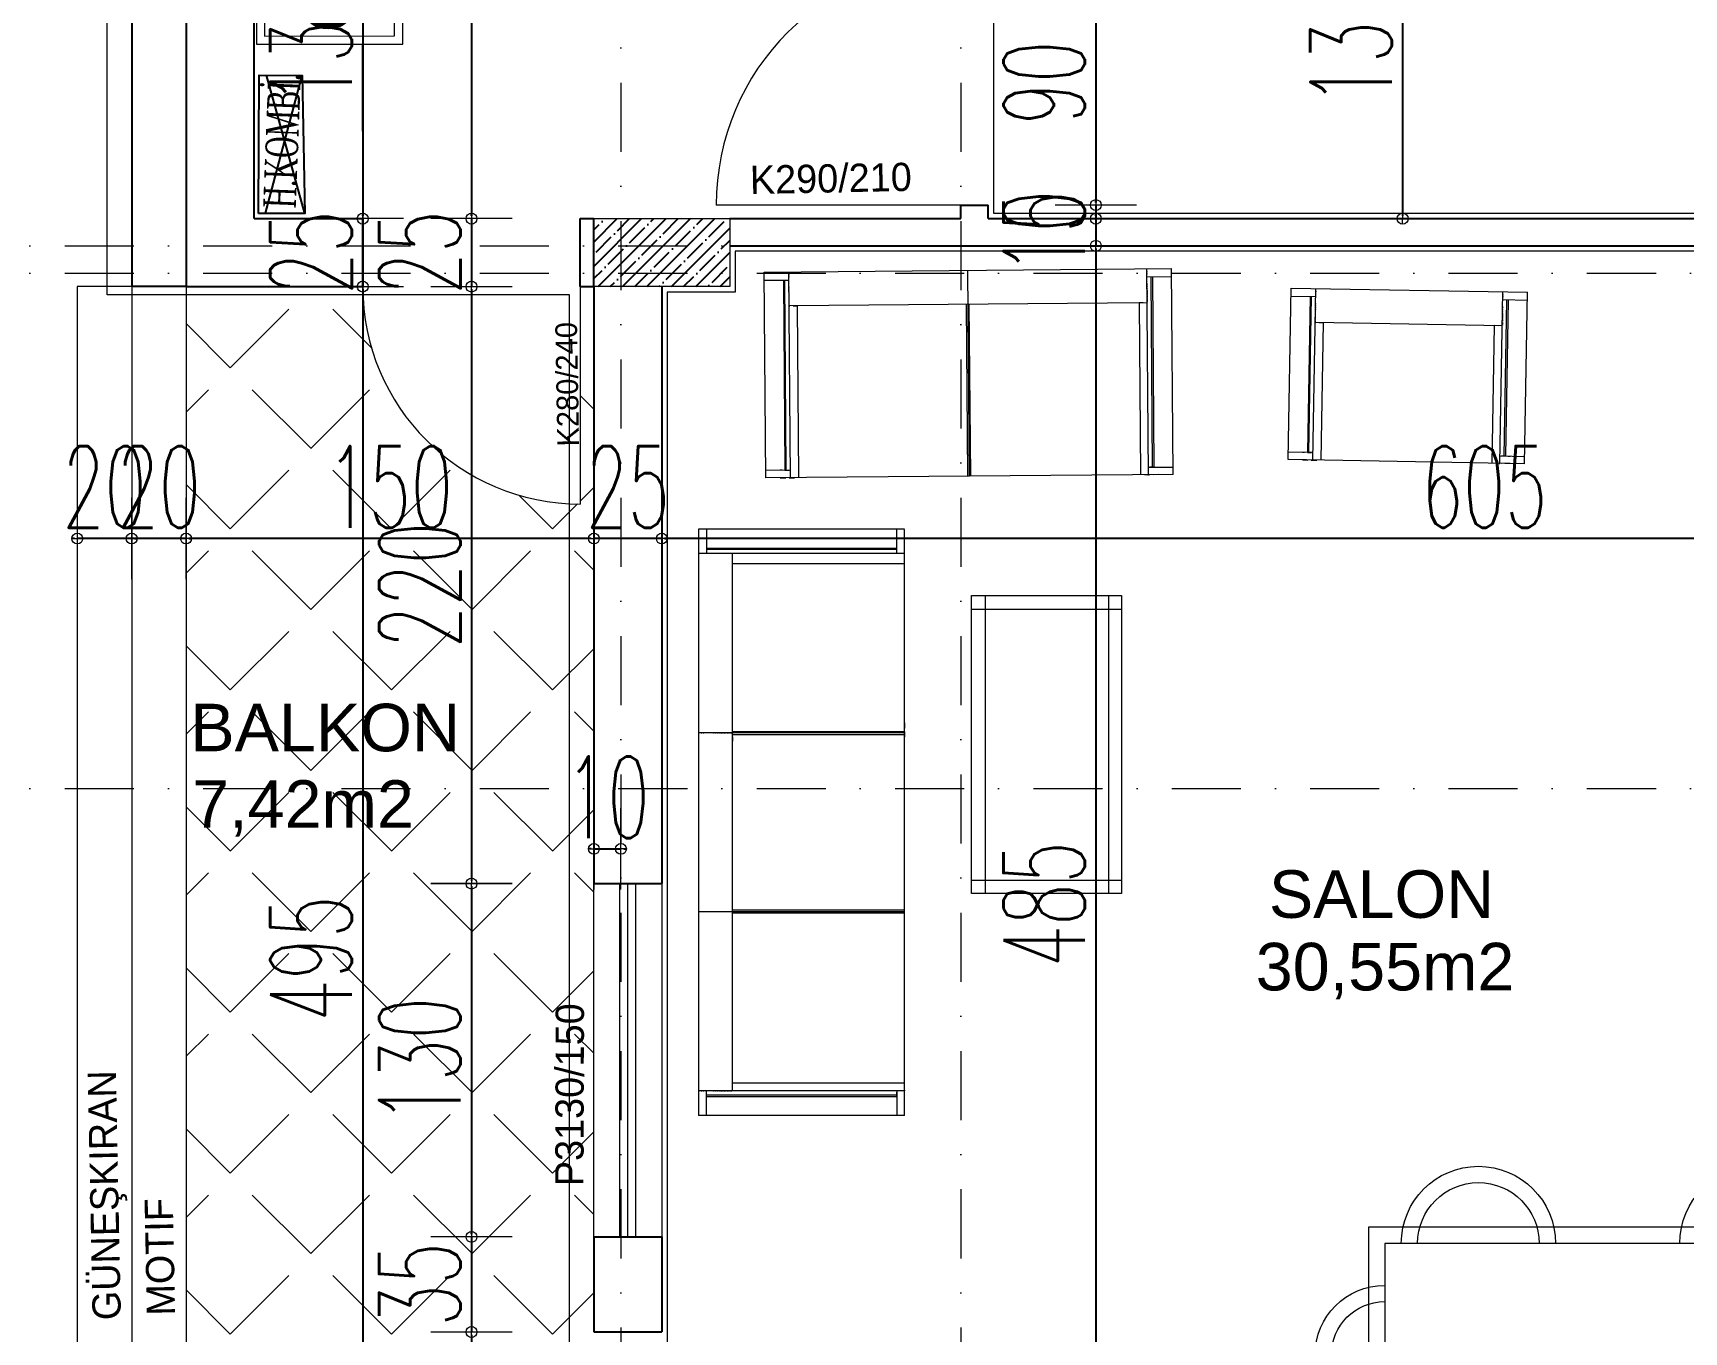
# Model space of a CAD drawing. Header units: millimetres. Extents: x -16104 to 67872, y -88009 to 12107.
# Drawn here: x 28799 to 29406, y -6460 to -5982 of the extents above; entities that cross this region are included whole.
import ezdxf

# ---------------------------------------------------------------- set-up
doc = ezdxf.new("R2010")
doc.units = ezdxf.units.MM
doc.linetypes.add('DASHDOTX2', pattern=[50.8, 25.4, -12.7, 0, -12.7])
doc.layers.get('0').update_dxf_attribs({"color": 241})
for name, color, linetype, lineweight in [('akslar', 144, 'Continuous', 20), ('bacas', 11, 'Continuous', 5), ('balkon', 6, 'Continuous', 5), ('duvar', 123, 'Continuous', 25), ('emsal&kolon', 1, 'Continuous', 5), ('kapı', 3, 'Continuous', 5), ('OLCU', 54, 'Continuous', 13), ('PASEMCON', 2, 'Continuous', 9), ('pencere', 5, 'Continuous', 5), ('POZ', 36, 'Continuous', 18), ('SıVA', 40, 'Continuous', 9), ('tefriş', 30, 'Continuous', 5), ('ÖLÇÜ', 252, 'Continuous', 20)]:
    doc.layers.add(name, color=color, linetype=linetype, lineweight=lineweight)
doc.styles.add('DIM', font='Txttw.shx', dxfattribs={"width": 0.6})
doc.styles.add('DIN', font='times.ttf', dxfattribs={"width": 0.6})
doc.styles.add('M2', font='stylu.ttf', dxfattribs={"height": 10})
doc.dimstyles.new('50', dxfattribs={"dimscale": 0, "dimtxt": 30, "dimasz": 1, "dimexe": 0, "dimexo": 2, "dimgap": 4, "dimtad": 1, "dimdec": 0, "dimzin": 0, "dimdsep": 46, "dimtxsty": 'DIM', "dimblk1": 'DOT', "dimblk2": 'DOT', "dimsah": 1, "dimcen": 1.5, "dimdle": 3, "dimse1": 1, "dimse2": 1, "dimclrd": 256, "dimclre": 9, "dimclrt": 256, "dimadec": 0, "dimazin": 0, "dimtfac": 0.24, "dimtdec": 0, "dimtix": 1, "dimtmove": 2, "dimatfit": 3, "dimldrblk": 'DOT', "dimfxl": 0, "dimtolj": 1, "dimtzin": 15, "dimarcsym": 0})

# ---------------------------------------------------------------- blocks, each defined once
blk = doc.blocks.new('sec')
at = {"layer": 'bacas'}
for p, q in [((9731.12, -593.55), (9731.12, -669.3)), ((9731.12, -593.55), (9946.75, -593.55)), ((9731.12, -593.55), (9731.12, -669.3)), ((9736.37, -593.55), (9738.37, -593.55)), ((9736.37, -593.55), (9738.37, -593.55)), ((9739.62, -593.55), (9741.62, -593.55)), ((9739.62, -593.55), (9741.62, -593.55)), ((9740.12, -593.55), (9740.12, -669.3)), ((9740.37, -593.55), (9740.12, -593.55)), ((9740.12, -593.55), (9740.12, -669.3)), ((9740.37, -593.55), (9740.12, -593.55)), ((9743.12, -656.8), (9743.12, -593.55)), ((9743.12, -656.8), (9743.12, -593.55)), ((9797, -593.55), (9946.75, -593.55)), ((9805.56, -593.55), (9805.56, -656.8)), ((9805.56, -593.55), (9805.56, -656.8)), ((9806.12, -669.3), (9806.12, -593.55)), ((9806.12, -669.3), (9806.12, -593.55)), ((9806.62, -593.55), (9806.62, -656.8)), ((9806.62, -593.55), (9806.62, -656.8)), ((9872.37, -593.55), (9870.37, -593.55)), ((9872.37, -593.55), (9870.37, -593.55)), ((9871.18, -593.55), (9871.18, -656.8)), ((9871.62, -593.55), (9871.87, -593.55)), ((9871.62, -593.55), (9871.87, -593.55)), ((9871.87, -593.55), (9871.87, -669.3)), ((9872.25, -593.55), (9872.25, -656.8)), ((9875.62, -593.55), (9873.62, -593.55)), ((9875.62, -593.55), (9873.62, -593.55)), ((9934.26, -656.8), (9934.26, -593.55)), ((9937.83, -593.56), (9937.83, -669.31)), ((9946.83, -593.56), (9946.83, -669.31)), ((9946.83, -593.56), (9946.83, -669.31)), ((9740.12, -596.3), (9731.12, -596.3)), ((9740.12, -596.3), (9731.12, -596.3)), ((9737.12, -596.3), (9736.37, -596.3)), ((9737.12, -596.3), (9736.37, -596.3)), ((9738.12, -666.3), (9738.12, -596.3)), ((9738.12, -596.3), (9739.62, -596.3)), ((9738.12, -666.3), (9738.12, -596.3)), ((9738.12, -596.3), (9739.62, -596.3)), ((9738.37, -596.3), (9738.62, -596.3)), ((9738.37, -596.3), (9738.62, -596.3)), ((9738.62, -596.3), (9738.62, -666.3)), ((9738.62, -596.3), (9738.62, -666.3)), ((9937.75, -596.3), (9946.75, -596.3)), ((9937.75, -596.3), (9946.75, -596.3)), ((9939.33, -596.31), (9939.33, -666.31)), ((9939.33, -596.31), (9939.33, -666.31)), ((9939.83, -666.31), (9939.83, -596.31)), ((9939.83, -666.31), (9939.83, -596.31)), ((9740.12, -656.8), (9871.87, -656.8)), ((9740.12, -656.8), (9740.37, -656.8)), ((9740.12, -656.8), (9937.83, -656.8)), ((9740.12, -656.8), (9740.37, -656.8)), ((9740.12, -657.3), (9740.12, -657.05)), ((9740.12, -657.3), (9740.12, -657.05)), ((9740.12, -657.8), (9740.12, -657.55)), ((9740.12, -657.8), (9740.12, -657.55)), ((9740.12, -658.3), (9740.12, -658.05)), ((9740.12, -658.3), (9740.12, -658.05)), ((9740.12, -658.8), (9740.12, -658.55)), ((9740.12, -658.8), (9740.12, -658.55)), ((9740.12, -659.3), (9740.12, -659.05)), ((9740.12, -659.3), (9740.12, -659.05)), ((9740.12, -659.8), (9740.12, -659.55)), ((9740.12, -659.8), (9740.12, -659.55)), ((9740.12, -660.3), (9740.12, -660.05)), ((9740.12, -660.3), (9740.12, -660.05)), ((9740.12, -661.05), (9740.12, -660.55)), ((9740.12, -661.05), (9740.12, -660.55)), ((9740.12, -661.55), (9740.12, -661.3)), ((9740.12, -661.55), (9740.12, -661.3)), ((9741.62, -656.8), (9743.12, -656.8)), ((9741.62, -656.8), (9743.12, -656.8)), ((9870.37, -656.8), (9868.87, -656.8)), ((9870.37, -656.8), (9868.87, -656.8)), ((9871.87, -656.8), (9871.62, -656.8)), ((9871.87, -656.8), (9871.62, -656.8)), ((9871.87, -657.3), (9871.87, -657.05)), ((9871.87, -657.3), (9871.87, -657.05)), ((9871.87, -657.8), (9871.87, -657.55)), ((9871.87, -657.8), (9871.87, -657.55)), ((9871.87, -658.3), (9871.87, -658.05)), ((9871.87, -658.3), (9871.87, -658.05)), ((9871.87, -658.8), (9871.87, -658.55)), ((9871.87, -658.8), (9871.87, -658.55)), ((9871.87, -659.3), (9871.87, -659.05)), ((9871.87, -659.3), (9871.87, -659.05)), ((9871.87, -659.8), (9871.87, -659.55)), ((9871.87, -659.8), (9871.87, -659.55)), ((9871.87, -660.3), (9871.87, -660.05)), ((9871.87, -660.3), (9871.87, -660.05)), ((9871.87, -661.05), (9871.87, -660.55)), ((9871.87, -661.05), (9871.87, -660.55)), ((9871.87, -661.55), (9871.87, -661.3)), ((9871.87, -661.55), (9871.87, -661.3)), ((9731.12, -666.3), (9740.12, -666.3)), ((9731.12, -666.3), (9740.12, -666.3)), ((9740.12, -662.3), (9740.12, -662.05)), ((9740.12, -662.3), (9740.12, -662.05)), ((9740.12, -663.05), (9740.12, -662.8)), ((9740.12, -663.05), (9740.12, -662.8)), ((9740.12, -663.8), (9740.12, -663.55)), ((9740.12, -663.8), (9740.12, -663.55)), ((9740.12, -667.55), (9740.12, -667.3)), ((9740.12, -667.55), (9740.12, -667.3)), ((9871.87, -662.3), (9871.87, -662.05)), ((9871.87, -662.3), (9871.87, -662.05)), ((9871.87, -663.05), (9871.87, -662.8)), ((9871.87, -663.05), (9871.87, -662.8)), ((9871.87, -663.8), (9871.87, -663.55)), ((9871.87, -663.8), (9871.87, -663.55)), ((9871.87, -667.55), (9871.87, -667.3)), ((9871.87, -667.55), (9871.87, -667.3)), ((9946.83, -666.31), (9937.83, -666.31)), ((9946.83, -666.31), (9937.83, -666.31)), ((9946.83, -669.31), (9731.12, -669.3)), ((9740.12, -668.3), (9740.12, -668.05)), ((9740.12, -668.3), (9740.12, -668.05)), ((9946.83, -669.31), (9797.08, -669.31)), ((9871.87, -668.3), (9871.87, -668.05)), ((9871.87, -668.3), (9871.87, -668.05))]:
    blk.add_line(p, q, dxfattribs=at)
blk = doc.blocks.new('NEWBLOCK5')
at = {"layer": 'bacas'}
for p, q in [((1.4704, -0.1965), (0.3729, -0.1965)), ((0.3729, -0.1965), (0.3729, -0.749)), ((0.4229, -0.1965), (0.4229, -0.749)), ((1.4204, -0.1965), (1.4204, -0.749)), ((1.4704, -0.749), (1.4704, -0.1965)), ((0.3729, -0.2465), (1.4704, -0.2465)), ((1.4704, -0.7015), (0.3729, -0.7015)), ((0.3729, -0.749), (1.4704, -0.749))]:
    blk.add_line(p, q, dxfattribs=at)
blk = doc.blocks.new('NEWBLOCK4')
at = {"layer": 'bacas'}
for p, q in [((-0.8505, 0.5894), (-0.8505, 2.0869)), ((-0.093, 2.0869), (-0.8505, 2.0869)), ((-0.8205, 2.0869), (-0.8205, 1.9969)), ((-0.1205, 1.9969), (-0.1205, 2.0869)), ((-0.093, 2.0869), (-0.093, 0.5894)), ((-0.8205, 2.0169), (-0.1205, 2.0169)), ((-0.1205, 2.0119), (-0.8205, 2.0119)), ((-0.1205, 2.0269), (-0.1205, 2.0344)), ((-0.1205, 2.0169), (-0.1205, 2.0019)), ((-0.1205, 2.0144), (-0.1205, 2.0119)), ((-0.093, 2.0344), (-0.093, 2.0144)), ((-0.093, 1.9969), (-0.8505, 1.9969)), ((-0.8405, 1.9969), (-0.838, 1.9969)), ((-0.833, 1.9969), (-0.8305, 1.9969)), ((-0.7955, 1.9969), (-0.793, 1.9969)), ((-0.788, 1.9969), (-0.7855, 1.9969)), ((-0.7805, 1.9969), (-0.778, 1.9969)), ((-0.773, 1.9969), (-0.7705, 1.9969)), ((-0.768, 1.9969), (-0.763, 1.9969)), ((-0.7605, 1.9969), (-0.758, 1.9969)), ((-0.7555, 1.9969), (-0.753, 1.9969)), ((-0.7505, 1.9969), (-0.748, 1.9969)), ((-0.7455, 1.9969), (-0.743, 1.9969)), ((-0.7405, 1.9969), (-0.738, 1.9969)), ((-0.7355, 1.9969), (-0.733, 1.9969)), ((-0.7305, 1.9969), (-0.728, 1.9969)), ((-0.7255, 1.9969), (-0.7255, 0.6794)), ((-0.7255, 1.9969), (-0.7255, 1.9944)), ((-0.7255, 1.9819), (-0.7255, 1.9669)), ((-0.7255, 1.9669), (-0.093, 1.9669)), ((-0.093, 2.0019), (-0.093, 1.9819)), ((-0.093, 1.9944), (-0.093, 1.9969)), ((-0.8505, 1.3369), (-0.093, 1.3369)), ((-0.093, 1.3425), (-0.7255, 1.3425)), ((-0.093, 1.3319), (-0.7255, 1.3319)), ((-0.093, 0.6794), (-0.8505, 0.6794)), ((-0.8405, 0.6794), (-0.838, 0.6794)), ((-0.833, 0.6794), (-0.8305, 0.6794)), ((-0.8205, 0.5894), (-0.8205, 0.6794)), ((-0.7955, 0.6794), (-0.793, 0.6794)), ((-0.788, 0.6794), (-0.7855, 0.6794)), ((-0.7805, 0.6794), (-0.778, 0.6794)), ((-0.773, 0.6794), (-0.7705, 0.6794)), ((-0.768, 0.6794), (-0.763, 0.6794)), ((-0.7605, 0.6794), (-0.758, 0.6794)), ((-0.7555, 0.6794), (-0.753, 0.6794)), ((-0.7505, 0.6794), (-0.748, 0.6794)), ((-0.7455, 0.6794), (-0.743, 0.6794)), ((-0.7405, 0.6794), (-0.738, 0.6794)), ((-0.7355, 0.6794), (-0.733, 0.6794)), ((-0.7305, 0.6794), (-0.728, 0.6794)), ((-0.7255, 0.6944), (-0.7255, 0.7094)), ((-0.7255, 0.7094), (-0.093, 0.7094)), ((-0.7255, 0.6794), (-0.7255, 0.6819)), ((-0.1205, 0.6794), (-0.1205, 0.5894)), ((-0.1205, 0.6594), (-0.1205, 0.6744)), ((-0.093, 0.6744), (-0.093, 0.6944)), ((-0.093, 0.6819), (-0.093, 0.6794)), ((-0.1205, 0.6644), (-0.8205, 0.6644)), ((-0.8205, 0.6594), (-0.1205, 0.6594)), ((-0.1205, 0.6619), (-0.1205, 0.6644)), ((-0.1205, 0.6494), (-0.1205, 0.6419)), ((-0.093, 0.6419), (-0.093, 0.6619)), ((-0.093, 0.5894), (-0.8505, 0.5894))]:
    blk.add_line(p, q, dxfattribs=at)
blk = doc.blocks.new('tekli.')
at = {"layer": 'bacas'}
for p, q in [((43.44, 0), (-43.44, 0)), ((-43.44, 0), (-43.44, -63.16)), ((-38.19, 0), (-36.19, 0)), ((-34.94, 0), (-32.94, 0)), ((-34.19, 0), (-34.44, 0)), ((-34.44, 0), (-34.44, -63.16)), ((-31.44, -50.66), (-31.44, 0)), ((31.44, -50.66), (31.44, 0)), ((34.94, 0), (32.94, 0)), ((34.19, 0), (34.44, 0)), ((34.44, 0), (34.44, -63.16)), ((38.19, 0), (36.19, 0)), ((43.44, 0), (43.44, -63.16)), ((-34.44, -2.75), (-43.44, -2.75)), ((-37.44, -2.75), (-38.19, -2.75)), ((-36.44, -60.16), (-36.44, -2.75)), ((-36.44, -2.75), (-34.94, -2.75)), ((-36.19, -2.75), (-35.94, -2.75)), ((-35.94, -2.75), (-35.94, -60.16)), ((34.44, -2.75), (43.44, -2.75)), ((36.44, -2.75), (34.94, -2.75)), ((35.94, -2.75), (35.94, -60.16)), ((36.19, -2.75), (35.94, -2.75)), ((36.44, -60.16), (36.44, -2.75)), ((37.44, -2.75), (38.19, -2.75)), ((34.44, -50.66), (-34.44, -50.66)), ((-34.44, -50.66), (-34.19, -50.66)), ((-34.44, -51.16), (-34.44, -50.91)), ((-34.44, -51.66), (-34.44, -51.41)), ((-34.44, -52.16), (-34.44, -51.91)), ((-34.44, -52.66), (-34.44, -52.41)), ((-34.44, -53.16), (-34.44, -52.91)), ((-34.44, -53.66), (-34.44, -53.41)), ((-34.44, -54.16), (-34.44, -53.91)), ((-34.44, -54.91), (-34.44, -54.41)), ((-32.94, -50.66), (-31.44, -50.66)), ((32.94, -50.66), (31.44, -50.66)), ((34.44, -50.66), (34.19, -50.66)), ((34.44, -51.16), (34.44, -50.91)), ((34.44, -51.66), (34.44, -51.41)), ((34.44, -52.16), (34.44, -51.91)), ((34.44, -52.66), (34.44, -52.41)), ((34.44, -53.16), (34.44, -52.91)), ((34.44, -53.66), (34.44, -53.41)), ((34.44, -54.16), (34.44, -53.91)), ((34.44, -54.91), (34.44, -54.41)), ((-43.44, -60.16), (-34.44, -60.16)), ((-34.44, -55.41), (-34.44, -55.16)), ((-34.44, -56.16), (-34.44, -55.91)), ((-34.44, -56.91), (-34.44, -56.66)), ((-34.44, -57.66), (-34.44, -57.41)), ((34.44, -55.41), (34.44, -55.16)), ((34.44, -56.16), (34.44, -55.91)), ((34.44, -56.91), (34.44, -56.66)), ((34.44, -57.66), (34.44, -57.41)), ((43.44, -60.16), (34.44, -60.16)), ((-43.44, -63.16), (43.44, -63.16)), ((-34.44, -61.41), (-34.44, -61.16)), ((-34.44, -62.16), (-34.44, -61.91)), ((34.44, -61.41), (34.44, -61.16)), ((34.44, -62.16), (34.44, -61.91))]:
    blk.add_line(p, q, dxfattribs=at)
blk = doc.blocks.new('rb')
at = {"layer": 'tefriş'}
for points in [[(1548.4, 487.07), (1595.5, 487.07), (1595.5, 394.92), (1548.4, 394.92)], [(1551.4, 484.07), (1592.5, 484.07), (1592.5, 397.92), (1551.4, 397.92)]]:
    blk.add_lwpolyline(points, close=True, dxfattribs=at)
for centre, radius, start, end in [((1571.95, 484.07), 12.83, 0, 180), ((1571.95, 484.07), 9.83, 0, 180), ((1551.4, 466.84), 14.18, 90, 270), ((1592.5, 466.49), 13.72, 270, 90), ((1551.4, 466.84), 11.18, 90, 270), ((1592.5, 466.49), 10.72, 270, 90), ((1551.4, 415.62), 14.18, 90, 270), ((1551.4, 415.62), 11.18, 90, 270), ((1592.29, 413.54), 13.72, 270, 90), ((1592.29, 413.54), 10.72, 270, 90), ((1571.95, 397.92), 13.83, 180, 0), ((1571.95, 397.92), 10.83, 180, 0)]:
    blk.add_arc(centre, radius, start, end, dxfattribs=at)
blk = doc.blocks.new('DOT')
for p, q in [((0, 15), (0, -15)), ((-2, 0), (0, 0)), ((2, 0), (0, 0))]:
    blk.add_line(p, q)
blk.add_circle((0, 0), 2)
blk = doc.blocks.new('*D7672')
at = {"layer": 'Defpoints', "color": 0, "transparency": 16777216}
for p in [(28879.93, -5919.72), (28879.93, -6049.87), (28919.93, -6049.87)]:
    blk.add_point(p, dxfattribs=at)
at = {"layer": 'OLCU', "lineweight": -2, "transparency": 16777216}
blk.add_line((28919.93, -5920.72), (28919.93, -6048.87), dxfattribs=at)
for p, rotation in [((28919.93, -5919.72), 90), ((28919.93, -6049.87), 270)]:
    blk.add_blockref('DOT', p, dxfattribs=dict(at, rotation=rotation))
at = {"layer": 'OLCU', "transparency": 16777216, "insert": (28900.93, -5984.8), "char_height": 30, "attachment_point": 5, "rotation": 90, "style": 'DIM'}
blk.add_mtext('\\A1;130', dxfattribs=at)
blk = doc.blocks.new('*D7987')
at = {"layer": 'Defpoints', "color": 0, "transparency": 16777216}
for p in [(28919.93, -6049.87), (28919.93, -6074.87), (28919.93, -6074.87)]:
    blk.add_point(p, dxfattribs=at)
at = {"layer": 'OLCU', "lineweight": -2, "transparency": 16777216}
for p, q in [((28919.93, -6048.87), (28919.93, -6047.87)), ((28919.93, -6049.87), (28919.93, -6074.87)), ((28919.93, -6075.87), (28919.93, -6076.87))]:
    blk.add_line(p, q, dxfattribs=at)
for p, rotation in [((28919.93, -6049.87), 270), ((28919.93, -6074.87), 90)]:
    blk.add_blockref('DOT', p, dxfattribs=dict(at, rotation=rotation))
at = {"layer": 'OLCU', "transparency": 16777216, "insert": (28900.93, -6062.37), "char_height": 30, "attachment_point": 5, "rotation": 90, "style": 'DIM'}
blk.add_mtext('\\A1;25', dxfattribs=at)
blk = doc.blocks.new('*D7673')
at = {"layer": 'Defpoints', "color": 0, "transparency": 16777216}
for p in [(28919.93, -6074.87), (28919.93, -6569.56), (28919.93, -6569.56)]:
    blk.add_point(p, dxfattribs=at)
at = {"layer": 'OLCU', "lineweight": -2, "transparency": 16777216}
blk.add_line((28919.93, -6075.87), (28919.93, -6568.56), dxfattribs=at)
for p, rotation in [((28919.93, -6074.87), 90), ((28919.93, -6569.56), 270)]:
    blk.add_blockref('DOT', p, dxfattribs=dict(at, rotation=rotation))
at = {"layer": 'OLCU', "transparency": 16777216, "insert": (28900.93, -6322.22), "char_height": 30, "attachment_point": 5, "rotation": 90, "style": 'DIM'}
blk.add_mtext('\\A1;495', dxfattribs=at)
blk = doc.blocks.new('*D7675')
at = {"layer": 'Defpoints', "color": 0, "transparency": 16777216}
for p in [(28929.93, -5659.56), (28934.93, -6049.87), (28959.93, -6049.87)]:
    blk.add_point(p, dxfattribs=at)
at = {"layer": 'OLCU', "lineweight": -2, "transparency": 16777216}
blk.add_line((28959.93, -5660.56), (28959.93, -6048.87), dxfattribs=at)
for p, rotation in [((28959.93, -5659.56), 90), ((28959.93, -6049.87), 270)]:
    blk.add_blockref('DOT', p, dxfattribs=dict(at, rotation=rotation))
at = {"layer": 'OLCU', "transparency": 16777216, "insert": (28940.93, -5854.72), "char_height": 30, "attachment_point": 5, "rotation": 90, "style": 'DIM'}
blk.add_mtext('\\A1;390', dxfattribs=at)
blk = doc.blocks.new('*D7676')
at = {"layer": 'Defpoints', "color": 0, "transparency": 16777216}
for p in [(28934.93, -6049.87), (28934.93, -6074.87), (28959.93, -6074.87)]:
    blk.add_point(p, dxfattribs=at)
at = {"layer": 'OLCU', "lineweight": -2, "transparency": 16777216}
for p, q in [((28959.93, -6048.87), (28959.93, -6047.87)), ((28959.93, -6049.87), (28959.93, -6074.87)), ((28959.93, -6075.87), (28959.93, -6076.87))]:
    blk.add_line(p, q, dxfattribs=at)
for p, rotation in [((28959.93, -6049.87), 270), ((28959.93, -6074.87), 90)]:
    blk.add_blockref('DOT', p, dxfattribs=dict(at, rotation=rotation))
at = {"layer": 'OLCU', "transparency": 16777216, "insert": (28940.93, -6062.37), "char_height": 30, "attachment_point": 5, "rotation": 90, "style": 'DIM'}
blk.add_mtext('\\A1;25', dxfattribs=at)
blk = doc.blocks.new('*D7989')
at = {"layer": 'Defpoints', "color": 0, "transparency": 16777216}
for p in [(28999.93, -6074.87), (28959.93, -6294.56), (29004.93, -6294.56)]:
    blk.add_point(p, dxfattribs=at)
at = {"layer": 'OLCU', "lineweight": -2, "transparency": 16777216}
blk.add_line((28959.93, -6075.87), (28959.93, -6293.56), dxfattribs=at)
for p, rotation in [((28959.93, -6074.87), 90), ((28959.93, -6294.56), 270)]:
    blk.add_blockref('DOT', p, dxfattribs=dict(at, rotation=rotation))
at = {"layer": 'OLCU', "transparency": 16777216, "insert": (28940.93, -6184.72), "char_height": 30, "attachment_point": 5, "rotation": 90, "style": 'DIM'}
blk.add_mtext('\\A1;220', dxfattribs=at)
blk = doc.blocks.new('*D7990')
at = {"layer": 'Defpoints', "color": 0, "transparency": 16777216}
for p in [(29004.93, -6294.56), (28959.93, -6424.56), (29004.93, -6424.56)]:
    blk.add_point(p, dxfattribs=at)
at = {"layer": 'OLCU', "lineweight": -2, "transparency": 16777216}
blk.add_line((28959.93, -6295.56), (28959.93, -6423.56), dxfattribs=at)
for p, rotation in [((28959.93, -6294.56), 90), ((28959.93, -6424.56), 270)]:
    blk.add_blockref('DOT', p, dxfattribs=dict(at, rotation=rotation))
at = {"layer": 'OLCU', "transparency": 16777216, "insert": (28940.93, -6359.56), "char_height": 30, "attachment_point": 5, "rotation": 90, "style": 'DIM'}
blk.add_mtext('\\A1;130', dxfattribs=at)
blk = doc.blocks.new('*D7991')
at = {"layer": 'Defpoints', "color": 0, "transparency": 16777216}
for p in [(29004.93, -6424.56), (28959.93, -6459.56), (29004.93, -6459.56)]:
    blk.add_point(p, dxfattribs=at)
at = {"layer": 'OLCU', "lineweight": -2, "transparency": 16777216}
for p, q in [((28959.93, -6423.56), (28959.93, -6422.56)), ((28959.93, -6424.56), (28959.93, -6459.56)), ((28959.93, -6460.56), (28959.93, -6461.56))]:
    blk.add_line(p, q, dxfattribs=at)
for p, rotation in [((28959.93, -6424.56), 270), ((28959.93, -6459.56), 90)]:
    blk.add_blockref('DOT', p, dxfattribs=dict(at, rotation=rotation))
at = {"layer": 'OLCU', "transparency": 16777216, "insert": (28940.93, -6442.06), "char_height": 30, "attachment_point": 5, "rotation": 90, "style": 'DIM'}
blk.add_mtext('\\A1;35', dxfattribs=at)
blk = doc.blocks.new('*D7677')
at = {"layer": 'Defpoints', "color": 0, "transparency": 16777216}
for p in [(29004.93, -6459.56), (28959.93, -6539.56), (29004.93, -6539.56)]:
    blk.add_point(p, dxfattribs=at)
at = {"layer": 'OLCU', "lineweight": -2, "transparency": 16777216}
blk.add_line((28959.93, -6460.56), (28959.93, -6538.56), dxfattribs=at)
for p, rotation in [((28959.93, -6459.56), 90), ((28959.93, -6539.56), 270)]:
    blk.add_blockref('DOT', p, dxfattribs=dict(at, rotation=rotation))
at = {"layer": 'OLCU', "transparency": 16777216, "insert": (28940.93, -6499.56), "char_height": 30, "attachment_point": 5, "rotation": 90, "style": 'DIM'}
blk.add_mtext('\\A1;80', dxfattribs=at)
blk = doc.blocks.new('*D7684')
at = {"layer": 'Defpoints', "color": 0, "transparency": 16777216}
for p in [(29149.93, -5954.87), (29149.93, -6044.87), (29189.57, -6044.87)]:
    blk.add_point(p, dxfattribs=at)
at = {"layer": 'OLCU', "lineweight": -2, "transparency": 16777216}
blk.add_line((29189.57, -5955.87), (29189.57, -6043.87), dxfattribs=at)
for p, rotation in [((29189.57, -5954.87), 90), ((29189.57, -6044.87), 270)]:
    blk.add_blockref('DOT', p, dxfattribs=dict(at, rotation=rotation))
at = {"layer": 'OLCU', "transparency": 16777216, "insert": (29170.57, -5999.87), "char_height": 30, "attachment_point": 5, "rotation": 90, "style": 'DIM'}
blk.add_mtext('\\A1;90', dxfattribs=at)
blk = doc.blocks.new('*D7685')
at = {"layer": 'Defpoints', "color": 0, "transparency": 16777216}
for p in [(29189.57, -6044.87), (29189.57, -6049.87), (29189.57, -6049.87)]:
    blk.add_point(p, dxfattribs=at)
at = {"layer": 'OLCU', "lineweight": -2, "transparency": 16777216}
for p, q in [((29189.57, -6043.87), (29189.57, -6042.87)), ((29189.57, -6044.87), (29189.57, -6049.87)), ((29189.57, -6050.87), (29189.57, -6051.87))]:
    blk.add_line(p, q, dxfattribs=at)
for p, rotation in [((29189.57, -6044.87), 270), ((29189.57, -6049.87), 90)]:
    blk.add_blockref('DOT', p, dxfattribs=dict(at, rotation=rotation))
at = {"layer": 'OLCU', "transparency": 16777216, "insert": (29170.57, -6047.37), "char_height": 30, "attachment_point": 5, "rotation": 90, "style": 'DIM'}
blk.add_mtext('\\A1;5', dxfattribs=at)
blk = doc.blocks.new('*D7686')
at = {"layer": 'Defpoints', "color": 0, "transparency": 16777216}
for p in [(29189.57, -6049.87), (29189.57, -6059.87), (29189.57, -6059.87)]:
    blk.add_point(p, dxfattribs=at)
at = {"layer": 'OLCU', "lineweight": -2, "transparency": 16777216}
for p, q in [((29189.57, -6048.87), (29189.57, -6047.87)), ((29189.57, -6049.87), (29189.57, -6059.87)), ((29189.57, -6060.87), (29189.57, -6061.87))]:
    blk.add_line(p, q, dxfattribs=at)
for p, rotation in [((29189.57, -6049.87), 270), ((29189.57, -6059.87), 90)]:
    blk.add_blockref('DOT', p, dxfattribs=dict(at, rotation=rotation))
at = {"layer": 'OLCU', "transparency": 16777216, "insert": (29170.57, -6054.87), "char_height": 30, "attachment_point": 5, "rotation": 90, "style": 'DIM'}
blk.add_mtext('\\A1;10', dxfattribs=at)
blk = doc.blocks.new('*D7687')
at = {"layer": 'Defpoints', "color": 0, "transparency": 16777216}
for p in [(29189.57, -6059.87), (29189.57, -6544.56), (29189.57, -6544.56)]:
    blk.add_point(p, dxfattribs=at)
at = {"layer": 'OLCU', "lineweight": -2, "transparency": 16777216}
blk.add_line((29189.57, -6060.87), (29189.57, -6543.56), dxfattribs=at)
for p, rotation in [((29189.57, -6059.87), 90), ((29189.57, -6544.56), 270)]:
    blk.add_blockref('DOT', p, dxfattribs=dict(at, rotation=rotation))
at = {"layer": 'OLCU', "transparency": 16777216, "insert": (29170.57, -6302.22), "char_height": 30, "attachment_point": 5, "rotation": 90, "style": 'DIM'}
blk.add_mtext('\\A1;485', dxfattribs=at)
blk = doc.blocks.new('*D7690')
at = {"layer": 'Defpoints', "color": 0, "transparency": 16777216}
for p in [(29302.43, -5919.87), (29302.43, -6049.87), (29302.43, -6049.87)]:
    blk.add_point(p, dxfattribs=at)
at = {"layer": 'OLCU', "lineweight": -2, "transparency": 16777216}
blk.add_line((29302.43, -5920.87), (29302.43, -6048.87), dxfattribs=at)
for p, rotation in [((29302.43, -5919.87), 90), ((29302.43, -6049.87), 270)]:
    blk.add_blockref('DOT', p, dxfattribs=dict(at, rotation=rotation))
at = {"layer": 'OLCU', "transparency": 16777216, "insert": (29283.43, -5984.87), "char_height": 30, "attachment_point": 5, "rotation": 90, "style": 'DIM'}
blk.add_mtext('\\A1;130', dxfattribs=at)
blk = doc.blocks.new('*D7721')
at = {"layer": 'Defpoints', "color": 0, "transparency": 16777216}
for p in [(29029.93, -6167.58), (29029.93, -6167.58), (29634.93, -6167.58)]:
    blk.add_point(p, dxfattribs=at)
at = {"layer": 'OLCU', "lineweight": -2, "transparency": 16777216}
blk.add_line((29633.93, -6167.58), (29030.93, -6167.58), dxfattribs=at)
at = {"layer": 'OLCU', "lineweight": -2, "transparency": 16777216, "rotation": 180}
blk.add_blockref('DOT', (29029.93, -6167.58), dxfattribs=at)
at = {"layer": 'OLCU', "lineweight": -2, "transparency": 16777216}
blk.add_blockref('DOT', (29634.93, -6167.58), dxfattribs=at)
at = {"layer": 'OLCU', "transparency": 16777216, "insert": (29332.43, -6148.58), "char_height": 30, "attachment_point": 5, "style": 'DIM'}
blk.add_mtext('\\A1;605', dxfattribs=at)
blk = doc.blocks.new('*D7722')
at = {"layer": 'Defpoints', "color": 0, "transparency": 16777216}
for p in [(29004.93, -6167.58), (29004.93, -6167.58), (29029.93, -6167.58)]:
    blk.add_point(p, dxfattribs=at)
at = {"layer": 'OLCU', "lineweight": -2, "transparency": 16777216}
for p, q in [((29003.93, -6167.58), (29002.93, -6167.58)), ((29029.93, -6167.58), (29004.93, -6167.58)), ((29030.93, -6167.58), (29031.93, -6167.58))]:
    blk.add_line(p, q, dxfattribs=at)
blk.add_blockref('DOT', (29004.93, -6167.58), dxfattribs=at)
at = {"layer": 'OLCU', "lineweight": -2, "transparency": 16777216, "rotation": 180}
blk.add_blockref('DOT', (29029.93, -6167.58), dxfattribs=at)
at = {"layer": 'OLCU', "transparency": 16777216, "insert": (29017.43, -6148.58), "char_height": 30, "attachment_point": 5, "style": 'DIM'}
blk.add_mtext('\\A1;25', dxfattribs=at)
blk = doc.blocks.new('*D7723')
at = {"layer": 'Defpoints', "color": 0, "transparency": 16777216}
for p in [(28854.93, -6167.58), (28854.93, -6167.58), (29004.93, -6167.58)]:
    blk.add_point(p, dxfattribs=at)
at = {"layer": 'OLCU', "lineweight": -2, "transparency": 16777216}
blk.add_line((29003.93, -6167.58), (28855.93, -6167.58), dxfattribs=at)
at = {"layer": 'OLCU', "lineweight": -2, "transparency": 16777216, "rotation": 180}
blk.add_blockref('DOT', (28854.93, -6167.58), dxfattribs=at)
at = {"layer": 'OLCU', "lineweight": -2, "transparency": 16777216}
blk.add_blockref('DOT', (29004.93, -6167.58), dxfattribs=at)
at = {"layer": 'OLCU', "transparency": 16777216, "insert": (28929.93, -6148.58), "char_height": 30, "attachment_point": 5, "style": 'DIM'}
blk.add_mtext('\\A1;150', dxfattribs=at)
blk = doc.blocks.new('*D7724')
at = {"layer": 'Defpoints', "color": 0, "transparency": 16777216}
for p in [(28834.93, -6167.58), (28834.93, -6167.58), (28854.93, -6167.58)]:
    blk.add_point(p, dxfattribs=at)
at = {"layer": 'OLCU', "lineweight": -2, "transparency": 16777216}
for p, q in [((28833.93, -6167.58), (28832.93, -6167.58)), ((28854.93, -6167.58), (28834.93, -6167.58)), ((28855.93, -6167.58), (28856.93, -6167.58))]:
    blk.add_line(p, q, dxfattribs=at)
blk.add_blockref('DOT', (28834.93, -6167.58), dxfattribs=at)
at = {"layer": 'OLCU', "lineweight": -2, "transparency": 16777216, "rotation": 180}
blk.add_blockref('DOT', (28854.93, -6167.58), dxfattribs=at)
at = {"layer": 'OLCU', "transparency": 16777216, "insert": (28844.93, -6148.58), "char_height": 30, "attachment_point": 5, "style": 'DIM'}
blk.add_mtext('\\A1;20', dxfattribs=at)
blk = doc.blocks.new('*D7725')
at = {"layer": 'Defpoints', "color": 0, "transparency": 16777216}
for p in [(28814.93, -6167.58), (28814.93, -6167.58), (28834.93, -6167.58)]:
    blk.add_point(p, dxfattribs=at)
at = {"layer": 'OLCU', "lineweight": -2, "transparency": 16777216}
for p, q in [((28813.93, -6167.58), (28812.93, -6167.58)), ((28834.93, -6167.58), (28814.93, -6167.58)), ((28835.93, -6167.58), (28836.93, -6167.58))]:
    blk.add_line(p, q, dxfattribs=at)
blk.add_blockref('DOT', (28814.93, -6167.58), dxfattribs=at)
at = {"layer": 'OLCU', "lineweight": -2, "transparency": 16777216, "rotation": 180}
blk.add_blockref('DOT', (28834.93, -6167.58), dxfattribs=at)
at = {"layer": 'OLCU', "transparency": 16777216, "insert": (28824.93, -6148.58), "char_height": 30, "attachment_point": 5, "style": 'DIM'}
blk.add_mtext('\\A1;20', dxfattribs=at)
blk = doc.blocks.new('*D7825')
at = {"layer": 'Defpoints', "color": 0, "transparency": 16777216}
for p in [(29004.93, -5269.56), (29014.91, -6281.78), (29014.91, -6316.78)]:
    blk.add_point(p, dxfattribs=at)
at = {"layer": 'OLCU', "lineweight": -2, "transparency": 16777216}
for p, q in [((29003.93, -6281.78), (29002.93, -6281.78)), ((29004.93, -6281.78), (29014.91, -6281.78)), ((29015.91, -6281.78), (29016.91, -6281.78))]:
    blk.add_line(p, q, dxfattribs=at)
blk.add_blockref('DOT', (29004.93, -6281.78), dxfattribs=at)
at = {"layer": 'OLCU', "lineweight": -2, "transparency": 16777216, "rotation": 180}
blk.add_blockref('DOT', (29014.91, -6281.78), dxfattribs=at)
at = {"layer": 'OLCU', "transparency": 16777216, "insert": (29009.92, -6262.78), "char_height": 30, "attachment_point": 5, "style": 'DIM'}
blk.add_mtext('\\A1;10', dxfattribs=at)
blk = doc.blocks.new('*D7827')
at = {"layer": 'Defpoints', "color": 0, "transparency": 16777216}
for p in [(29139.93, -5234.56), (29644.89, -5234.56), (29644.89, -6281.78)]:
    blk.add_point(p, dxfattribs=at)
at = {"layer": 'OLCU', "lineweight": -2, "transparency": 16777216}
blk.add_line((29140.93, -5234.56), (29643.89, -5234.56), dxfattribs=at)
at = {"layer": 'OLCU', "lineweight": -2, "transparency": 16777216, "rotation": 180}
blk.add_blockref('DOT', (29139.93, -5234.56), dxfattribs=at)
at = {"layer": 'OLCU', "lineweight": -2, "transparency": 16777216}
blk.add_blockref('DOT', (29644.89, -5234.56), dxfattribs=at)
at = {"layer": 'OLCU', "transparency": 16777216, "insert": (29392.41, -5215.56), "char_height": 30, "attachment_point": 5, "style": 'DIM'}
blk.add_mtext('\\A1;505', dxfattribs=at)
blk = doc.blocks.new('nb')
at = {"layer": 'tefriş'}
for points in [[(2093.6, -356.31), (2093.6, -292.09), (2039.78, -292.09), (2039.78, -356.31)], [(2090.6, -353.31), (2090.6, -295.09), (2042.78, -295.09), (2042.78, -353.31)]]:
    blk.add_lwpolyline(points, close=True, dxfattribs=at)
at = {"layer": 'tefriş', "insert": (2053.03, -347.96), "char_height": 17.5, "width": 1076.8413, "attachment_point": 9, "rotation": 270}
blk.add_mtext('{\\fArial|b0|i0|c162|p34;Ç.M.}', dxfattribs=at)
blk = doc.blocks.new('ae')
at = {"layer": 'duvar'}
for p, q in [((75774.14, -20966.63), (75824.26, -20949.94)), ((75773.51, -20952.17), (75824.86, -20963.16))]:
    blk.add_line(p, q, dxfattribs=at)
blk.add_lwpolyline([(75773.26, -20949.63), (75824.12, -20947.34), (75824.86, -20963.16), (75774.14, -20966.63)], close=True, dxfattribs=at)
at = {"layer": 'PASEMCON', "color": 7, "style": 'DIN', "width": 0.6}
blk.add_text('H.KOMBİ.', height=12.004, rotation=0.66441, dxfattribs=at).set_placement((75775.83, -20963.19))

msp = doc.modelspace()

# ---------------------------------------------------------------- hatches: boundary and pattern name
h = msp.add_hatch()
h.set_pattern_fill('ANSI35,_O', color=256)
h.set_pattern_definition([(45, (18012.7763, -17059.605), (-4.490128, 4.490128), []), (45, (18017.2665, -17059.605), (-4.490128, 4.490128), [7.9375, -1.5875, 0, -1.5875])])
h.paths.add_polyline_path([(29014.91, -6049.87), (29004.93, -6049.87), (29004.93, -6059.87), (29014.91, -6059.87)])
h.paths.add_polyline_path([(29054.93, -6049.87), (29014.91, -6049.87), (29014.91, -6059.87), (29054.93, -6059.87)])
h.paths.add_polyline_path([(29054.93, -6059.87), (29014.91, -6059.87), (29014.91, -6069.87), (29054.93, -6069.87)])
h.paths.add_polyline_path([(29014.91, -6069.87), (29004.93, -6069.87), (29004.93, -6074.87), (29014.91, -6074.87)])
h.paths.add_polyline_path([(29014.91, -6059.87), (29004.93, -6059.87), (29004.93, -6069.87), (29014.91, -6069.87)])
h.paths.add_polyline_path([(29054.93, -6069.87), (29014.91, -6069.87), (29014.91, -6074.87), (29054.93, -6074.87)])
at = {"layer": 'ÖLÇÜ'}
h = msp.add_hatch(dxfattribs=at)
h.set_pattern_fill('ANGLE,_O', color=256, scale=6, angle=45)
h.set_pattern_definition([(45, (14409.383, 0), (-29.63485, 29.63485), [30.48, -11.43]), (135, (14409.383, 0), (-29.63485, -29.63485), [30.48, -11.43])])
h.paths.add_polyline_path([(28919.93, -6074.87), (28854.93, -6074.87), (28854.93, -6099.87), (28923.93, -6099.87, -0.079624)])
h.paths.add_polyline_path([(28923.93, -6099.87), (28854.93, -6099.87), (28854.93, -6279.56), (29004.93, -6279.56), (29004.93, -6099.87), (28999.93, -6099.87), (28999.93, -6154.87, -0.323907)])
h.paths.add_polyline_path([(29004.93, -6424.56), (29004.93, -6294.56), (29004.93, -6279.56), (28854.93, -6279.56), (28854.93, -6470.24), (28965, -6470.24, -0.131404), (29004.93, -6459.56)])
h.paths.add_polyline_path([(28965, -6470.24), (28854.93, -6470.24), (28854.93, -6559.56), (29004.93, -6559.56), (29004.93, -6544.56), (29004.93, -6539.56), (28924.93, -6539.56, -0.268211)])
h.paths.add_polyline_path([(29004.93, -6559.56), (28854.93, -6559.56), (28854.93, -6569.56), (29004.93, -6569.56)])
h.paths.add_polyline_path([(29002.88, -6135.86), (29001.8, -6073.93), (28988.13, -6074.17), (28989.21, -6136.1)], flags=9)
h.paths.add_polyline_path([(28855.26, -6251.87), (28943.11, -6251.87), (28943.11, -6281.65), (28855.26, -6281.65)], flags=9)
h.paths.add_polyline_path([(28855.91, -6223.64), (28960.05, -6223.64), (28960.05, -6250.5), (28855.91, -6250.5)], flags=24)
h.paths.add_polyline_path([(29005.43, -6408.88), (29005.69, -6318.39), (28987.92, -6318.34), (28987.66, -6408.83)], flags=9)
h.paths.add_polyline_path([(28918.43, -6521.63), (28918.43, -6477.49), (28963.43, -6477.49), (28963.43, -6521.63)], flags=24)
h.paths.add_polyline_path([(28918.43, -6576.63), (28918.43, -6532.49), (28963.43, -6532.49), (28963.43, -6576.63)], flags=9)
h.paths.add_polyline_path([(28878.43, -6601.63), (28878.43, -6557.49), (28923.43, -6557.49), (28923.43, -6601.63)], flags=9)

# ---------------------------------------------------------------- linework, layer by layer
at = {"layer": 'akslar', "linetype": 'DASHDOTX2'}
for p, q in [((29014.91, -5134.56), (29014.91, -7944.06)), ((29139.93, -5134.56), (29139.93, -7944.06)), ((28504.93, -6059.87), (31554.93, -6059.87)), ((28504.93, -6069.87), (29924.43, -6069.87)), ((28504.93, -6259.56), (31554.93, -6259.56))]:
    msp.add_line(p, q, dxfattribs=at)
at = {"layer": 'balkon'}
for p, q in [((28814.93, -6074.87), (28814.93, -6609.56)), ((28834.93, -6074.87), (28814.93, -6074.87)), ((28834.93, -6074.87), (28834.93, -6589.56)), ((28854.93, -6074.87), (28854.93, -6569.56))]:
    msp.add_line(p, q, dxfattribs=at)
at = {"layer": 'duvar'}
for p, q in [((28834.93, -5919.72), (28834.93, -6074.87)), ((28854.93, -5919.72), (28854.93, -6074.87)), ((28879.93, -6049.87), (28879.93, -5919.72)), ((29139.93, -6049.87), (29139.93, -6044.87)), ((29139.93, -6044.87), (29149.93, -6044.87)), ((29149.93, -6049.87), (29149.93, -6044.87)), ((28879.93, -6049.87), (28919.93, -6049.87)), ((28919.93, -6074.87), (28919.93, -6049.87)), ((28999.93, -6049.87), (29004.93, -6049.87)), ((28999.93, -6074.87), (28999.93, -6049.87)), ((29004.93, -6074.87), (29004.93, -6049.87)), ((29054.93, -6049.87), (29139.93, -6049.87)), ((29149.93, -6049.87), (29539.93, -6049.87)), ((29054.93, -6059.87), (29539.93, -6059.87)), ((28854.93, -6074.87), (28834.93, -6074.87)), ((28854.93, -6074.87), (28919.93, -6074.87)), ((28854.93, -6074.87), (28919.93, -6074.87)), ((28999.93, -6074.87), (29004.93, -6074.87)), ((29004.93, -6074.87), (29004.93, -6294.56)), ((29029.93, -6074.87), (29029.93, -6294.56)), ((29004.93, -6294.56), (29029.93, -6294.56)), ((29004.93, -6424.56), (29004.93, -6459.56)), ((29004.93, -6424.56), (29029.93, -6424.56)), ((29029.93, -6424.56), (29029.93, -6459.56)), ((29004.93, -6459.56), (29029.93, -6459.56))]:
    msp.add_line(p, q, dxfattribs=at)
at = {"layer": 'emsal&kolon'}
msp.add_lwpolyline([(29004.93, -6074.87), (29004.93, -6049.87), (29054.93, -6049.87), (29054.93, -6074.87), (29004.93, -6074.87)], dxfattribs=at)
at = {"layer": 'kapı'}
for p, q in [((29139.93, -6044.87), (29049.93, -6044.87)), ((28999.93, -6074.87), (28999.93, -6154.87))]:
    msp.add_line(p, q, dxfattribs=at)
for centre, radius, start, end in [((29139.93, -6044.87), 90, 90, 180), ((28999.93, -6074.87), 80, 180, 270)]:
    msp.add_arc(centre, radius, start, end, dxfattribs=at)
at = {"layer": 'pencere'}
for p, q in [((28919.93, -6049.87), (28919.82, -5985.63)), ((28919.93, -6049.87), (28919.82, -5985.63)), ((29004.93, -6424.56), (29004.93, -6294.56)), ((29014.43, -6424.56), (29014.43, -6294.56)), ((29017.43, -6424.56), (29017.43, -6294.56)), ((29020.43, -6424.56), (29020.43, -6294.56)), ((29029.93, -6294.56), (29029.93, -6424.56))]:
    msp.add_line(p, q, dxfattribs=at)
at = {"layer": 'SıVA'}
for points in [[(30594.93, -6842.56), (30594.93, -7357.06), (30459.93, -7357.06), (30459.93, -7617.06), (29677.93, -7617.06), (29677.93, -7447.06), (29457.93, -7447.06), (29457.93, -6592.56), (28995.93, -6592.56), (28995.93, -6077.87), (28825.93, -6077.87), (28825.93, -5625.56), (29115.93, -5625.56), (29115.93, -5455.56), (30937.93, -5455.56), (30937.93, -5625.56), (31227.93, -5625.56), (31227.93, -6077.87), (31057.93, -6077.87), (31057.93, -6572.56), (30897.93, -6572.56), (30897.93, -6842.56)], [(29812.93, -5921.87), (29674.93, -5921.87), (29584.93, -5921.87), (29449.93, -5921.87), (29359.93, -5921.87), (29151.93, -5921.87), (29151.93, -6047.87), (29539.93, -6047.87), (29646.93, -6047.87), (29646.93, -6267.56), (29772.93, -6267.56), (29772.93, -6087.87), (29812.93, -6087.87)], [(29031.93, -6542.56), (29627.93, -6542.56), (29627.93, -6517.56), (29632.93, -6517.56), (29632.93, -6301.56), (29627.93, -6301.56), (29627.93, -6247.56), (29632.93, -6247.56), (29632.93, -6061.87), (29539.93, -6061.87), (29056.93, -6061.87), (29056.93, -6076.87), (29031.93, -6076.87), (29031.93, -6459.56)]]:
    msp.add_lwpolyline(points, close=True, dxfattribs=at)

# ---------------------------------------------------------------- block references
at = {"layer": 'duvar', "xscale": -1, "rotation": 270}
msp.add_blockref('sec', (29712.71, -16110.97), dxfattribs=at)
at = {"layer": 'pencere', "rotation": 180.1001186238274}
msp.add_blockref('nb', (30974.95, -6274.13), dxfattribs=at)
at = {"layer": 'pencere', "xscale": -2, "yscale": 2, "zscale": 2, "rotation": 90}
msp.add_blockref('rb', (30263.97, -3324.15), dxfattribs=at)
at = {"layer": 'SıVA', "rotation": 87.12914624607895}
msp.add_blockref('ae', (4163.17, -80676.91), dxfattribs=at)
at = {"layer": 'tefriş'}
for name, p, xscale, yscale, zscale, rotation in [('NEWBLOCK4', (29009.38, -6155.06), 99.99999999999761, 99.99999999999761, 99.99999999999761, 270.4785116298202), ('NEWBLOCK5', (29124.17, -6151.22), -100, 100, 100, 90)]:
    msp.add_blockref(name, p, dxfattribs=dict(at, xscale=xscale, yscale=yscale, zscale=zscale, rotation=rotation))
at = {"layer": 'tefriş', "xscale": -1, "rotation": 178.9850771958467}
msp.add_blockref('tekli.', (29303.77, -6139.32), dxfattribs=at)

# ---------------------------------------------------------------- texts
at = {"layer": 'emsal&kolon', "char_height": 17.5, "width": 1076.8413, "attachment_point": 9}
for s, insert in [('{\\fArial|b0|i0|c162|p34;BALKON}', (28955.68, -6246.12)), ('{\\fArial|b0|i0|c162|p34;7,42m2}', (28938.73, -6277.28)), ('{\\fArial|b0|i0|c162|p34;SALON}', (29336.1, -6307.41)), ('{\\fArial|b0|i0|c162|p34;30,55m2}', (29343.52, -6337.11))]:
    msp.add_mtext(s, dxfattribs=dict(at, insert=insert))
at = {"layer": 'POZ', "style": 'M2', "flags": 4}
for tag, p, height, rotation in [('K290/210', (29062.43, -6040.82), 10.4, 1.13919), ('K280/240', (28999.51, -6133.64), 8, 90.99934), ('P3130/150', (29001.11, -6405.91), 10.4, 89.83596), ('GÜNEŞKIRAN', (28830.97, -6455.12), 10.4, 91.13919), ('MOTIF', (28850.92, -6453.43), 10.4, 91.13919)]:
    msp.add_attdef(tag, p, 'K1 80/210', height=height, rotation=rotation, dxfattribs=at)

# ---------------------------------------------------------------- dimensions: what is measured, and where the dimension line sits
at = {"layer": 'OLCU'}
for base, p1, p2, picture, middle in [((29644.89, -5234.56), (29139.93, -5234.56), (29644.89, -6281.78), '*D7827', (29392.41, -5215.56)), ((29014.91, -6281.78), (29004.93, -5269.56), (29014.91, -6316.78), '*D7825', (29009.92, -6262.78)), ((28814.93, -6167.58), (28834.93, -6167.58), (28814.93, -6167.58), '*D7725', (28824.93, -6148.58)), ((28834.93, -6167.58), (28854.93, -6167.58), (28834.93, -6167.58), '*D7724', (28844.93, -6148.58)), ((28854.93, -6167.58), (29004.93, -6167.58), (28854.93, -6167.58), '*D7723', (28929.93, -6148.58)), ((29004.93, -6167.58), (29029.93, -6167.58), (29004.93, -6167.58), '*D7722', (29017.43, -6148.58)), ((29029.93, -6167.58), (29634.93, -6167.58), (29029.93, -6167.58), '*D7721', (29332.43, -6148.58))]:
    dim = msp.add_linear_dim(base=base, p1=p1, p2=p2, dimstyle='50', override={"dimscale": 1}, dxfattribs=at)
    dim.commit()
    dim.dimension.update_dxf_attribs({"geometry": picture, "text_midpoint": middle})
for base, p1, p2, picture, middle in [((28959.93, -6049.87), (28929.93, -5659.56), (28934.93, -6049.87), '*D7675', (28940.93, -5854.72)), ((28919.93, -6049.87), (28879.93, -5919.72), (28879.93, -6049.87), '*D7672', (28900.93, -5984.8)), ((29302.43, -6049.87), (29302.43, -5919.87), (29302.43, -6049.87), '*D7690', (29283.43, -5984.87)), ((29189.57, -6044.87), (29149.93, -5954.87), (29149.93, -6044.87), '*D7684', (29170.57, -5999.87)), ((29189.57, -6059.87), (29189.57, -6049.87), (29189.57, -6059.87), '*D7686', (29170.57, -6054.87)), ((29189.57, -6049.87), (29189.57, -6044.87), (29189.57, -6049.87), '*D7685', (29170.57, -6047.37)), ((28919.93, -6074.87), (28919.93, -6049.87), (28919.93, -6074.87), '*D7987', (28900.93, -6062.37)), ((28959.93, -6074.87), (28934.93, -6049.87), (28934.93, -6074.87), '*D7676', (28940.93, -6062.37)), ((28959.93, -6424.56), (29004.93, -6294.56), (29004.93, -6424.56), '*D7990', (28940.93, -6359.56)), ((28959.93, -6459.56), (29004.93, -6424.56), (29004.93, -6459.56), '*D7991', (28940.93, -6442.06)), ((28959.93, -6539.56), (29004.93, -6459.56), (29004.93, -6539.56), '*D7677', (28940.93, -6499.56))]:
    dim = msp.add_linear_dim(base=base, p1=p1, p2=p2, angle=90, dimstyle='50', override={"dimscale": 1}, dxfattribs=at)
    dim.commit()
    dim.dimension.update_dxf_attribs({"geometry": picture, "text_midpoint": middle})
for base, p1, p2, text, picture, middle in [((29189.57, -6544.56), (29189.57, -6059.87), (29189.57, -6544.56), '485', '*D7687', (29170.57, -6302.22)), ((28919.93, -6569.56), (28919.93, -6074.87), (28919.93, -6569.56), '495', '*D7673', (28900.93, -6322.22)), ((28959.93, -6294.56), (28999.93, -6074.87), (29004.93, -6294.56), '220', '*D7989', (28940.93, -6184.72))]:
    dim = msp.add_linear_dim(base=base, p1=p1, p2=p2, angle=90, text=text, dimstyle='50', override={"dimscale": 1}, dxfattribs=at)
    dim.commit()
    dim.dimension.update_dxf_attribs({"geometry": picture, "text_midpoint": middle})

doc.saveas('drawing.dxf')
